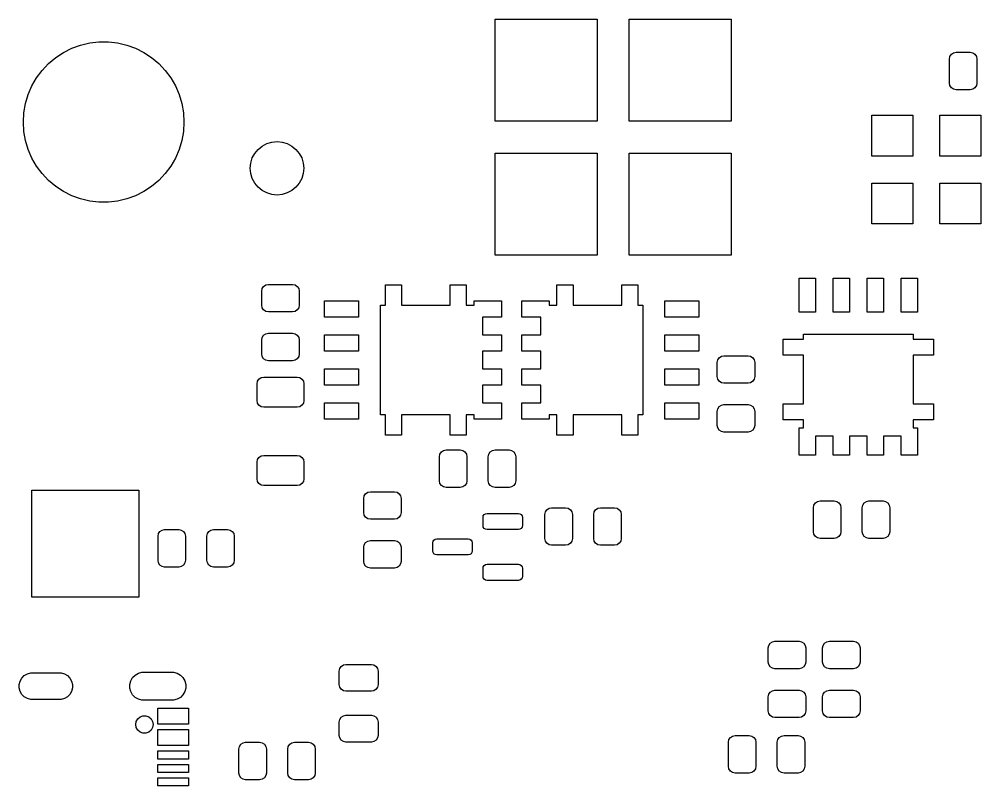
# Model space of a CAD drawing. Extents: x 0.28 to 3.32, y 0.25 to 2.55.
# Drawn here: x 0.276 to 1.69, y 1.424 to 2.551 of the extents above; entities that cross this region are included whole.
import ezdxf

# ---------------------------------------------------------------- set-up
doc = ezdxf.new("R2010")
doc.units = 0
doc.header["$MEASUREMENT"] = 0
doc.layers.add('BLACK', color=7, linetype='CONTINUOUS')

msp = doc.modelspace()

# ---------------------------------------------------------------- linework, layer by layer
at = {"layer": 'BLACK', "linetype": 'CONTINUOUS'}
for p, q in [((0.9758, 2.4012), (0.9758, 2.5512)), ((0.9758, 2.5512), (1.1258, 2.5512)), ((1.1258, 2.5512), (1.1258, 2.4012)), ((1.1727, 2.4012), (1.1727, 2.5512)), ((1.1727, 2.5512), (1.3227, 2.5512)), ((1.3227, 2.5512), (1.3227, 2.4012)), ((0.3795, 2.5163), (0.3931, 2.5179)), ((0.3931, 2.5179), (0.4069, 2.5179)), ((0.4069, 2.5179), (0.4205, 2.5163)), ((0.3409, 2.5023), (0.3532, 2.5085)), ((0.3532, 2.5085), (0.3661, 2.5131)), ((0.3661, 2.5131), (0.3795, 2.5163)), ((0.4205, 2.5163), (0.4339, 2.5131)), ((0.4339, 2.5131), (0.4468, 2.5085)), ((0.4468, 2.5085), (0.4591, 2.5023)), ((0.3189, 2.4859), (0.3295, 2.4947)), ((0.3295, 2.4947), (0.3409, 2.5023)), ((0.4591, 2.5023), (0.4705, 2.4947)), ((0.4705, 2.4947), (0.4811, 2.4859)), ((1.6439, 2.4927), (1.6446, 2.4965)), ((1.6439, 2.4573), (1.6439, 2.4927)), ((1.6446, 2.4965), (1.6468, 2.4997)), ((1.6468, 2.4997), (1.65, 2.5018)), ((1.65, 2.5018), (1.6537, 2.5026)), ((1.6537, 2.5026), (1.6744, 2.5026)), ((1.6744, 2.5026), (1.6782, 2.5018)), ((1.6782, 2.5018), (1.6814, 2.4997)), ((1.6814, 2.4997), (1.6835, 2.4965)), ((1.6835, 2.4965), (1.6843, 2.4927)), ((1.6843, 2.4927), (1.6843, 2.4573)), ((0.3013, 2.4649), (0.3095, 2.4759)), ((0.3095, 2.4759), (0.3189, 2.4859)), ((0.4811, 2.4859), (0.4905, 2.4759)), ((0.4905, 2.4759), (0.4987, 2.4649)), ((0.2945, 2.453), (0.3013, 2.4649)), ((0.4987, 2.4649), (0.5055, 2.453)), ((0.289, 2.4404), (0.2945, 2.453)), ((0.5055, 2.453), (0.511, 2.4404)), ((1.6446, 2.4535), (1.6439, 2.4573)), ((1.6468, 2.4503), (1.6446, 2.4535)), ((1.65, 2.4482), (1.6468, 2.4503)), ((1.6537, 2.4474), (1.65, 2.4482)), ((1.6744, 2.4474), (1.6537, 2.4474)), ((1.6782, 2.4482), (1.6744, 2.4474)), ((1.6814, 2.4503), (1.6782, 2.4482)), ((1.6835, 2.4535), (1.6814, 2.4503)), ((1.6843, 2.4573), (1.6835, 2.4535)), ((0.2851, 2.4272), (0.289, 2.4404)), ((0.511, 2.4404), (0.5149, 2.4272)), ((0.2827, 2.4137), (0.2851, 2.4272)), ((0.5149, 2.4272), (0.5173, 2.4137)), ((0.2819, 2.4), (0.2827, 2.4137)), ((0.5173, 2.4137), (0.5181, 2.4)), ((1.53, 2.35), (1.53, 2.41)), ((1.53, 2.41), (1.59, 2.41)), ((1.59, 2.41), (1.59, 2.35)), ((1.63, 2.35), (1.63, 2.41)), ((1.63, 2.41), (1.69, 2.41)), ((1.69, 2.41), (1.69, 2.35)), ((0.2827, 2.3863), (0.2819, 2.4)), ((0.5181, 2.4), (0.5173, 2.3863)), ((1.1258, 2.4012), (0.9758, 2.4012)), ((1.3227, 2.4012), (1.1727, 2.4012)), ((0.2851, 2.3728), (0.2827, 2.3863)), ((0.5173, 2.3863), (0.5149, 2.3728)), ((0.289, 2.3596), (0.2851, 2.3728)), ((0.5149, 2.3728), (0.511, 2.3596)), ((0.6272, 2.3598), (0.6331, 2.3647)), ((0.6331, 2.3647), (0.6399, 2.3684)), ((0.6399, 2.3684), (0.6473, 2.3706)), ((0.6473, 2.3706), (0.655, 2.3714)), ((0.655, 2.3714), (0.6627, 2.3706)), ((0.6627, 2.3706), (0.6701, 2.3684)), ((0.6701, 2.3684), (0.6769, 2.3647)), ((0.6769, 2.3647), (0.6828, 2.3598)), ((0.2945, 2.347), (0.289, 2.3596)), ((0.511, 2.3596), (0.5055, 2.347)), ((0.6186, 2.3471), (0.6223, 2.3539)), ((0.6223, 2.3539), (0.6272, 2.3598)), ((0.6828, 2.3598), (0.6877, 2.3539)), ((0.6877, 2.3539), (0.6914, 2.3471)), ((0.9758, 2.2042), (0.9758, 2.3542)), ((0.9758, 2.3542), (1.1258, 2.3542)), ((1.1258, 2.3542), (1.1258, 2.2042)), ((1.1727, 2.2042), (1.1727, 2.3542)), ((1.1727, 2.3542), (1.3227, 2.3542)), ((1.3227, 2.3542), (1.3227, 2.2042)), ((1.59, 2.35), (1.53, 2.35)), ((1.69, 2.35), (1.63, 2.35)), ((0.3013, 2.3351), (0.2945, 2.347)), ((0.3095, 2.3241), (0.3013, 2.3351)), ((0.4987, 2.3351), (0.4905, 2.3241)), ((0.5055, 2.347), (0.4987, 2.3351)), ((0.6156, 2.332), (0.6164, 2.3397)), ((0.6164, 2.3397), (0.6186, 2.3471)), ((0.6914, 2.3471), (0.6936, 2.3397)), ((0.6936, 2.3397), (0.6944, 2.332)), ((0.3189, 2.3141), (0.3095, 2.3241)), ((0.4905, 2.3241), (0.4811, 2.3141)), ((0.6164, 2.3243), (0.6156, 2.332)), ((0.6186, 2.3169), (0.6164, 2.3243)), ((0.6936, 2.3243), (0.6914, 2.3169)), ((0.6944, 2.332), (0.6936, 2.3243)), ((0.3295, 2.3053), (0.3189, 2.3141)), ((0.3409, 2.2977), (0.3295, 2.3053)), ((0.4705, 2.3053), (0.4591, 2.2977)), ((0.4811, 2.3141), (0.4705, 2.3053)), ((0.6223, 2.3101), (0.6186, 2.3169)), ((0.6272, 2.3042), (0.6223, 2.3101)), ((0.6877, 2.3101), (0.6828, 2.3042)), ((0.6914, 2.3169), (0.6877, 2.3101)), ((1.53, 2.25), (1.53, 2.31)), ((1.53, 2.31), (1.59, 2.31)), ((1.59, 2.31), (1.59, 2.25)), ((1.63, 2.25), (1.63, 2.31)), ((1.63, 2.31), (1.69, 2.31)), ((1.69, 2.31), (1.69, 2.25)), ((0.3532, 2.2915), (0.3409, 2.2977)), ((0.3661, 2.2869), (0.3532, 2.2915)), ((0.4468, 2.2915), (0.4339, 2.2869)), ((0.4591, 2.2977), (0.4468, 2.2915)), ((0.6331, 2.2993), (0.6272, 2.3042)), ((0.6399, 2.2956), (0.6331, 2.2993)), ((0.6473, 2.2934), (0.6399, 2.2956)), ((0.655, 2.2926), (0.6473, 2.2934)), ((0.6627, 2.2934), (0.655, 2.2926)), ((0.6701, 2.2956), (0.6627, 2.2934)), ((0.6769, 2.2993), (0.6701, 2.2956)), ((0.6828, 2.3042), (0.6769, 2.2993)), ((0.3795, 2.2837), (0.3661, 2.2869)), ((0.3931, 2.2821), (0.3795, 2.2837)), ((0.4069, 2.2821), (0.3931, 2.2821)), ((0.4205, 2.2837), (0.4069, 2.2821)), ((0.4339, 2.2869), (0.4205, 2.2837)), ((1.59, 2.25), (1.53, 2.25)), ((1.69, 2.25), (1.63, 2.25)), ((1.1258, 2.2042), (0.9758, 2.2042)), ((1.3227, 2.2042), (1.1727, 2.2042)), ((1.423, 2.1201), (1.423, 2.1701)), ((1.423, 2.1701), (1.447, 2.1701)), ((1.447, 2.1701), (1.447, 2.1201)), ((1.473, 2.1201), (1.473, 2.1701)), ((1.473, 2.1701), (1.497, 2.1701)), ((1.497, 2.1701), (1.497, 2.1201)), ((1.523, 2.1201), (1.523, 2.1701)), ((1.523, 2.1701), (1.547, 2.1701)), ((1.547, 2.1701), (1.547, 2.1201)), ((1.573, 2.1201), (1.573, 2.1701)), ((1.573, 2.1701), (1.597, 2.1701)), ((1.597, 2.1701), (1.597, 2.1201)), ((0.6324, 2.1513), (0.6332, 2.155)), ((0.6324, 2.1306), (0.6324, 2.1513)), ((0.6332, 2.155), (0.6353, 2.1582)), ((0.6353, 2.1582), (0.6385, 2.1604)), ((0.6385, 2.1604), (0.6423, 2.1611)), ((0.6423, 2.1611), (0.6777, 2.1611)), ((0.6777, 2.1611), (0.6815, 2.1604)), ((0.6815, 2.1604), (0.6847, 2.1582)), ((0.6847, 2.1582), (0.6868, 2.155)), ((0.6868, 2.155), (0.6876, 2.1513)), ((0.6876, 2.1513), (0.6876, 2.1306)), ((0.8143, 2.1307), (0.8143, 2.1604)), ((0.8143, 2.1604), (0.8379, 2.1604)), ((0.8379, 2.1604), (0.8379, 2.1307)), ((0.9097, 2.1307), (0.9097, 2.1604)), ((0.9097, 2.1604), (0.9333, 2.1604)), ((0.9333, 2.1604), (0.9333, 2.1307)), ((1.0667, 2.1307), (1.0667, 2.1604)), ((1.0667, 2.1604), (1.0903, 2.1604)), ((1.0903, 2.1604), (1.0903, 2.1307)), ((1.1621, 2.1307), (1.1621, 2.1604)), ((1.1621, 2.1604), (1.1857, 2.1604)), ((1.1857, 2.1604), (1.1857, 2.1307)), ((0.7249, 2.113), (0.7249, 2.137)), ((0.7249, 2.137), (0.7749, 2.137)), ((0.7749, 2.137), (0.7749, 2.113)), ((0.945, 2.1307), (0.945, 2.137)), ((0.945, 2.137), (0.9851, 2.137)), ((0.9851, 2.137), (0.9851, 2.113)), ((1.0149, 2.113), (1.0149, 2.137)), ((1.0149, 2.137), (1.055, 2.137)), ((1.055, 2.137), (1.055, 2.1307)), ((1.2251, 2.113), (1.2251, 2.137)), ((1.2251, 2.137), (1.2751, 2.137)), ((1.2751, 2.137), (1.2751, 2.113)), ((0.6332, 2.1268), (0.6324, 2.1306)), ((0.6353, 2.1236), (0.6332, 2.1268)), ((0.6385, 2.1215), (0.6353, 2.1236)), ((0.6423, 2.1207), (0.6385, 2.1215)), ((0.6815, 2.1215), (0.6777, 2.1207)), ((0.6847, 2.1236), (0.6815, 2.1215)), ((0.6868, 2.1268), (0.6847, 2.1236)), ((0.6876, 2.1306), (0.6868, 2.1268)), ((0.8072, 1.9693), (0.8072, 2.1307)), ((0.8072, 2.1307), (0.8143, 2.1307)), ((0.8379, 2.1307), (0.9097, 2.1307)), ((0.9333, 2.1307), (0.945, 2.1307)), ((1.055, 2.1307), (1.0667, 2.1307)), ((1.0903, 2.1307), (1.1621, 2.1307)), ((1.1857, 2.1307), (1.1928, 2.1307)), ((1.1928, 2.1307), (1.1928, 1.9693)), ((0.6777, 2.1207), (0.6423, 2.1207)), ((0.7749, 2.113), (0.7249, 2.113)), ((0.9851, 2.113), (0.9572, 2.113)), ((0.9572, 2.113), (0.9572, 2.087)), ((1.0428, 2.113), (1.0149, 2.113)), ((1.0428, 2.087), (1.0428, 2.113)), ((1.2751, 2.113), (1.2251, 2.113)), ((1.447, 2.1201), (1.423, 2.1201)), ((1.497, 2.1201), (1.473, 2.1201)), ((1.547, 2.1201), (1.523, 2.1201)), ((1.597, 2.1201), (1.573, 2.1201)), ((0.6324, 2.0794), (0.6332, 2.0832)), ((0.6324, 2.0587), (0.6324, 2.0794)), ((0.6332, 2.0832), (0.6353, 2.0864)), ((0.6353, 2.0864), (0.6385, 2.0885)), ((0.6385, 2.0885), (0.6423, 2.0893)), ((0.6423, 2.0893), (0.6777, 2.0893)), ((0.6777, 2.0893), (0.6815, 2.0885)), ((0.6815, 2.0885), (0.6847, 2.0864)), ((0.6847, 2.0864), (0.6868, 2.0832)), ((0.6868, 2.0832), (0.6876, 2.0794)), ((0.6876, 2.0794), (0.6876, 2.0587)), ((0.7249, 2.063), (0.7249, 2.087)), ((0.7249, 2.087), (0.7749, 2.087)), ((0.7749, 2.087), (0.7749, 2.063)), ((0.9572, 2.087), (0.9851, 2.087)), ((0.9851, 2.087), (0.9851, 2.063)), ((1.0149, 2.063), (1.0149, 2.087)), ((1.0149, 2.087), (1.0428, 2.087)), ((1.2251, 2.063), (1.2251, 2.087)), ((1.2251, 2.087), (1.2751, 2.087)), ((1.2751, 2.087), (1.2751, 2.063)), ((1.3996, 2.0571), (1.3996, 2.0807)), ((1.3996, 2.0807), (1.4293, 2.0807)), ((1.4293, 2.0807), (1.4293, 2.0878)), ((1.4293, 2.0878), (1.5907, 2.0878)), ((1.5907, 2.0878), (1.5907, 2.0807)), ((1.5907, 2.0807), (1.6204, 2.0807)), ((1.6204, 2.0807), (1.6204, 2.0571)), ((0.6332, 2.055), (0.6324, 2.0587)), ((0.6353, 2.0518), (0.6332, 2.055)), ((0.6385, 2.0496), (0.6353, 2.0518)), ((0.6847, 2.0518), (0.6815, 2.0496)), ((0.6868, 2.055), (0.6847, 2.0518)), ((0.6876, 2.0587), (0.6868, 2.055)), ((0.7749, 2.063), (0.7249, 2.063)), ((0.9851, 2.063), (0.9572, 2.063)), ((0.9572, 2.063), (0.9572, 2.037)), ((1.0428, 2.063), (1.0149, 2.063)), ((1.0428, 2.037), (1.0428, 2.063)), ((1.2751, 2.063), (1.2251, 2.063)), ((1.3032, 2.05), (1.3053, 2.0532)), ((1.3053, 2.0532), (1.3085, 2.0554)), ((1.3085, 2.0554), (1.3123, 2.0561)), ((1.3123, 2.0561), (1.3477, 2.0561)), ((1.3477, 2.0561), (1.3515, 2.0554)), ((1.3515, 2.0554), (1.3547, 2.0532)), ((1.3547, 2.0532), (1.3568, 2.05)), ((1.4293, 2.0571), (1.3996, 2.0571)), ((1.4293, 1.9853), (1.4293, 2.0571)), ((1.6204, 2.0571), (1.5907, 2.0571)), ((1.5907, 2.0571), (1.5907, 1.9853)), ((0.6423, 2.0489), (0.6385, 2.0496)), ((0.6777, 2.0489), (0.6423, 2.0489)), ((0.6815, 2.0496), (0.6777, 2.0489)), ((0.7249, 2.013), (0.7249, 2.037)), ((0.7249, 2.037), (0.7749, 2.037)), ((0.7749, 2.037), (0.7749, 2.013)), ((0.9572, 2.037), (0.9851, 2.037)), ((0.9851, 2.037), (0.9851, 2.013)), ((1.0149, 2.013), (1.0149, 2.037)), ((1.0149, 2.037), (1.0428, 2.037)), ((1.2251, 2.013), (1.2251, 2.037)), ((1.2251, 2.037), (1.2751, 2.037)), ((1.2751, 2.037), (1.2751, 2.013)), ((1.3024, 2.0463), (1.3032, 2.05)), ((1.3024, 2.0256), (1.3024, 2.0463)), ((1.3568, 2.05), (1.3576, 2.0463)), ((1.3576, 2.0463), (1.3576, 2.0256)), ((0.6284, 2.0218), (0.6316, 2.024)), ((0.6316, 2.024), (0.6354, 2.0247)), ((0.6354, 2.0247), (0.6846, 2.0247)), ((0.6846, 2.0247), (0.6884, 2.024)), ((0.6884, 2.024), (0.6916, 2.0218)), ((1.3032, 2.0218), (1.3024, 2.0256)), ((1.3576, 2.0256), (1.3568, 2.0218)), ((0.6256, 2.0149), (0.6263, 2.0186)), ((0.6256, 1.9903), (0.6256, 2.0149)), ((0.6263, 2.0186), (0.6284, 2.0218)), ((0.6916, 2.0218), (0.6937, 2.0186)), ((0.6937, 2.0186), (0.6944, 2.0149)), ((0.6944, 2.0149), (0.6944, 1.9903)), ((0.7749, 2.013), (0.7249, 2.013)), ((0.9851, 2.013), (0.9572, 2.013)), ((0.9572, 2.013), (0.9572, 1.987)), ((1.0428, 2.013), (1.0149, 2.013)), ((1.0428, 1.987), (1.0428, 2.013)), ((1.2751, 2.013), (1.2251, 2.013)), ((1.3053, 2.0186), (1.3032, 2.0218)), ((1.3085, 2.0165), (1.3053, 2.0186)), ((1.3123, 2.0157), (1.3085, 2.0165)), ((1.3477, 2.0157), (1.3123, 2.0157)), ((1.3515, 2.0165), (1.3477, 2.0157)), ((1.3547, 2.0186), (1.3515, 2.0165)), ((1.3568, 2.0218), (1.3547, 2.0186)), ((0.6263, 1.9865), (0.6256, 1.9903)), ((0.6284, 1.9833), (0.6263, 1.9865)), ((0.6316, 1.9812), (0.6284, 1.9833)), ((0.6354, 1.9804), (0.6316, 1.9812)), ((0.6846, 1.9804), (0.6354, 1.9804)), ((0.6884, 1.9812), (0.6846, 1.9804)), ((0.6916, 1.9833), (0.6884, 1.9812)), ((0.6937, 1.9865), (0.6916, 1.9833)), ((0.6944, 1.9903), (0.6937, 1.9865)), ((0.7249, 1.963), (0.7249, 1.987)), ((0.7249, 1.987), (0.7749, 1.987)), ((0.7749, 1.987), (0.7749, 1.963)), ((0.9572, 1.987), (0.9851, 1.987)), ((0.9851, 1.987), (0.9851, 1.963)), ((1.0149, 1.963), (1.0149, 1.987)), ((1.0149, 1.987), (1.0428, 1.987)), ((1.2251, 1.963), (1.2251, 1.987)), ((1.2251, 1.987), (1.2751, 1.987)), ((1.2751, 1.987), (1.2751, 1.963)), ((1.3032, 1.9782), (1.3053, 1.9814)), ((1.3053, 1.9814), (1.3085, 1.9835)), ((1.3085, 1.9835), (1.3123, 1.9843)), ((1.3123, 1.9843), (1.3477, 1.9843)), ((1.3477, 1.9843), (1.3515, 1.9835)), ((1.3515, 1.9835), (1.3547, 1.9814)), ((1.3547, 1.9814), (1.3568, 1.9782)), ((1.3996, 1.9617), (1.3996, 1.9853)), ((1.3996, 1.9853), (1.4293, 1.9853)), ((1.5907, 1.9853), (1.6204, 1.9853)), ((1.6204, 1.9853), (1.6204, 1.9617)), ((0.8143, 1.9693), (0.8072, 1.9693)), ((0.8143, 1.9396), (0.8143, 1.9693)), ((0.9097, 1.9693), (0.8379, 1.9693)), ((0.8379, 1.9693), (0.8379, 1.9396)), ((0.9097, 1.9396), (0.9097, 1.9693)), ((0.945, 1.9693), (0.9333, 1.9693)), ((0.9333, 1.9693), (0.9333, 1.9396)), ((0.945, 1.963), (0.945, 1.9693)), ((1.0667, 1.9693), (1.055, 1.9693)), ((1.055, 1.9693), (1.055, 1.963)), ((1.0667, 1.9396), (1.0667, 1.9693)), ((1.1621, 1.9693), (1.0903, 1.9693)), ((1.0903, 1.9693), (1.0903, 1.9396)), ((1.1621, 1.9396), (1.1621, 1.9693)), ((1.1928, 1.9693), (1.1857, 1.9693)), ((1.1857, 1.9693), (1.1857, 1.9396)), ((1.3024, 1.9744), (1.3032, 1.9782)), ((1.3024, 1.9537), (1.3024, 1.9744)), ((1.3568, 1.9782), (1.3576, 1.9744)), ((1.3576, 1.9744), (1.3576, 1.9537)), ((0.7749, 1.963), (0.7249, 1.963)), ((0.9851, 1.963), (0.945, 1.963)), ((1.055, 1.963), (1.0149, 1.963)), ((1.2751, 1.963), (1.2251, 1.963)), ((1.3032, 1.95), (1.3024, 1.9537)), ((1.3576, 1.9537), (1.3568, 1.95)), ((1.4293, 1.9617), (1.3996, 1.9617)), ((1.4293, 1.95), (1.4293, 1.9617)), ((1.6204, 1.9617), (1.5907, 1.9617)), ((1.5907, 1.9617), (1.5907, 1.95)), ((0.8379, 1.9396), (0.8143, 1.9396)), ((0.9333, 1.9396), (0.9097, 1.9396)), ((1.0903, 1.9396), (1.0667, 1.9396)), ((1.1857, 1.9396), (1.1621, 1.9396)), ((1.3053, 1.9468), (1.3032, 1.95)), ((1.3085, 1.9446), (1.3053, 1.9468)), ((1.3123, 1.9439), (1.3085, 1.9446)), ((1.3477, 1.9439), (1.3123, 1.9439)), ((1.3515, 1.9446), (1.3477, 1.9439)), ((1.3547, 1.9468), (1.3515, 1.9446)), ((1.3568, 1.95), (1.3547, 1.9468)), ((1.423, 1.9099), (1.423, 1.95)), ((1.423, 1.95), (1.4293, 1.95)), ((1.473, 1.9378), (1.447, 1.9378)), ((1.447, 1.9378), (1.447, 1.9099)), ((1.473, 1.9099), (1.473, 1.9378)), ((1.523, 1.9378), (1.497, 1.9378)), ((1.497, 1.9378), (1.497, 1.9099)), ((1.523, 1.9099), (1.523, 1.9378)), ((1.573, 1.9378), (1.547, 1.9378)), ((1.547, 1.9378), (1.547, 1.9099)), ((1.573, 1.9099), (1.573, 1.9378)), ((1.5907, 1.95), (1.597, 1.95)), ((1.597, 1.95), (1.597, 1.9099)), ((0.6316, 1.9088), (0.6354, 1.9096)), ((0.6354, 1.9096), (0.6846, 1.9096)), ((0.6846, 1.9096), (0.6884, 1.9088)), ((0.8939, 1.9077), (0.8946, 1.9115)), ((0.8946, 1.9115), (0.8968, 1.9147)), ((0.8968, 1.9147), (0.9, 1.9168)), ((0.9, 1.9168), (0.9037, 1.9176)), ((0.9037, 1.9176), (0.9244, 1.9176)), ((0.9244, 1.9176), (0.9282, 1.9168)), ((0.9282, 1.9168), (0.9314, 1.9147)), ((0.9314, 1.9147), (0.9335, 1.9115)), ((0.9335, 1.9115), (0.9343, 1.9077)), ((0.9657, 1.9077), (0.9665, 1.9115)), ((0.9665, 1.9115), (0.9686, 1.9147)), ((0.9686, 1.9147), (0.9718, 1.9168)), ((0.9718, 1.9168), (0.9756, 1.9176)), ((0.9756, 1.9176), (0.9963, 1.9176)), ((0.9963, 1.9176), (1, 1.9168)), ((1, 1.9168), (1.0032, 1.9147)), ((1.0032, 1.9147), (1.0054, 1.9115)), ((1.0054, 1.9115), (1.0061, 1.9077)), ((1.447, 1.9099), (1.423, 1.9099)), ((1.497, 1.9099), (1.473, 1.9099)), ((1.547, 1.9099), (1.523, 1.9099)), ((1.597, 1.9099), (1.573, 1.9099)), ((0.6256, 1.8997), (0.6263, 1.9035)), ((0.6256, 1.8751), (0.6256, 1.8997)), ((0.6263, 1.9035), (0.6284, 1.9067)), ((0.6284, 1.9067), (0.6316, 1.9088)), ((0.6884, 1.9088), (0.6916, 1.9067)), ((0.6916, 1.9067), (0.6937, 1.9035)), ((0.6937, 1.9035), (0.6944, 1.8997)), ((0.6944, 1.8997), (0.6944, 1.8751)), ((0.8939, 1.8723), (0.8939, 1.9077)), ((0.9343, 1.9077), (0.9343, 1.8723)), ((0.9657, 1.8723), (0.9657, 1.9077)), ((1.0061, 1.9077), (1.0061, 1.8723)), ((0.6263, 1.8714), (0.6256, 1.8751)), ((0.6284, 1.8682), (0.6263, 1.8714)), ((0.6316, 1.866), (0.6284, 1.8682)), ((0.6916, 1.8682), (0.6884, 1.866)), ((0.6937, 1.8714), (0.6916, 1.8682)), ((0.6944, 1.8751), (0.6937, 1.8714)), ((0.8946, 1.8685), (0.8939, 1.8723)), ((0.8968, 1.8653), (0.8946, 1.8685)), ((0.9335, 1.8685), (0.9314, 1.8653)), ((0.9343, 1.8723), (0.9335, 1.8685)), ((0.9665, 1.8685), (0.9657, 1.8723)), ((0.9686, 1.8653), (0.9665, 1.8685)), ((1.0054, 1.8685), (1.0032, 1.8653)), ((1.0061, 1.8723), (1.0054, 1.8685)), ((0.2941, 1.7012), (0.2941, 1.8587)), ((0.2941, 1.8587), (0.4516, 1.8587)), ((0.4516, 1.8587), (0.4516, 1.7012)), ((0.6354, 1.8653), (0.6316, 1.866)), ((0.6846, 1.8653), (0.6354, 1.8653)), ((0.6884, 1.866), (0.6846, 1.8653)), ((0.7832, 1.85), (0.7853, 1.8532)), ((0.7853, 1.8532), (0.7885, 1.8554)), ((0.7885, 1.8554), (0.7923, 1.8561)), ((0.7923, 1.8561), (0.8277, 1.8561)), ((0.8277, 1.8561), (0.8315, 1.8554)), ((0.8315, 1.8554), (0.8347, 1.8532)), ((0.8347, 1.8532), (0.8368, 1.85)), ((0.9, 1.8632), (0.8968, 1.8653)), ((0.9037, 1.8624), (0.9, 1.8632)), ((0.9244, 1.8624), (0.9037, 1.8624)), ((0.9282, 1.8632), (0.9244, 1.8624)), ((0.9314, 1.8653), (0.9282, 1.8632)), ((0.9718, 1.8632), (0.9686, 1.8653)), ((0.9756, 1.8624), (0.9718, 1.8632)), ((0.9963, 1.8624), (0.9756, 1.8624)), ((1, 1.8632), (0.9963, 1.8624)), ((1.0032, 1.8653), (1, 1.8632)), ((0.7824, 1.8463), (0.7832, 1.85)), ((0.7824, 1.8256), (0.7824, 1.8463)), ((0.8368, 1.85), (0.8376, 1.8463)), ((0.8376, 1.8463), (0.8376, 1.8256)), ((1.4446, 1.8365), (1.4468, 1.8397)), ((1.4468, 1.8397), (1.45, 1.8418)), ((1.45, 1.8418), (1.4537, 1.8426)), ((1.4537, 1.8426), (1.4744, 1.8426)), ((1.4744, 1.8426), (1.4782, 1.8418)), ((1.4782, 1.8418), (1.4814, 1.8397)), ((1.4814, 1.8397), (1.4835, 1.8365)), ((1.5165, 1.8365), (1.5186, 1.8397)), ((1.5186, 1.8397), (1.5218, 1.8418)), ((1.5218, 1.8418), (1.5256, 1.8426)), ((1.5256, 1.8426), (1.5463, 1.8426)), ((1.5463, 1.8426), (1.55, 1.8418)), ((1.55, 1.8418), (1.5532, 1.8397)), ((1.5532, 1.8397), (1.5554, 1.8365)), ((0.7832, 1.8218), (0.7824, 1.8256)), ((0.8376, 1.8256), (0.8368, 1.8218)), ((1.0489, 1.8227), (1.0496, 1.8265)), ((1.0496, 1.8265), (1.0518, 1.8297)), ((1.0518, 1.8297), (1.055, 1.8318)), ((1.055, 1.8318), (1.0587, 1.8326)), ((1.0587, 1.8326), (1.0794, 1.8326)), ((1.0794, 1.8326), (1.0832, 1.8318)), ((1.0832, 1.8318), (1.0864, 1.8297)), ((1.0864, 1.8297), (1.0885, 1.8265)), ((1.0885, 1.8265), (1.0893, 1.8227)), ((1.1207, 1.8227), (1.1215, 1.8265)), ((1.1215, 1.8265), (1.1236, 1.8297)), ((1.1236, 1.8297), (1.1268, 1.8318)), ((1.1268, 1.8318), (1.1306, 1.8326)), ((1.1306, 1.8326), (1.1513, 1.8326)), ((1.1513, 1.8326), (1.155, 1.8318)), ((1.155, 1.8318), (1.1582, 1.8297)), ((1.1582, 1.8297), (1.1604, 1.8265)), ((1.1604, 1.8265), (1.1611, 1.8227)), ((1.4439, 1.8327), (1.4446, 1.8365)), ((1.4439, 1.7973), (1.4439, 1.8327)), ((1.4835, 1.8365), (1.4843, 1.8327)), ((1.4843, 1.8327), (1.4843, 1.7973)), ((1.5157, 1.8327), (1.5165, 1.8365)), ((1.5157, 1.7973), (1.5157, 1.8327)), ((1.5554, 1.8365), (1.5561, 1.8327)), ((1.5561, 1.8327), (1.5561, 1.7973)), ((0.7853, 1.8186), (0.7832, 1.8218)), ((0.7885, 1.8165), (0.7853, 1.8186)), ((0.7923, 1.8157), (0.7885, 1.8165)), ((0.8277, 1.8157), (0.7923, 1.8157)), ((0.8315, 1.8165), (0.8277, 1.8157)), ((0.8347, 1.8186), (0.8315, 1.8165)), ((0.8368, 1.8218), (0.8347, 1.8186)), ((0.9579, 1.8183), (0.9583, 1.8206)), ((0.9579, 1.8065), (0.9579, 1.8183)), ((0.9583, 1.8206), (0.9596, 1.8225)), ((0.9596, 1.8225), (0.9615, 1.8238)), ((0.9615, 1.8238), (0.9638, 1.8242)), ((0.9638, 1.8242), (1.01, 1.8242)), ((1.01, 1.8242), (1.0123, 1.8238)), ((1.0123, 1.8238), (1.0142, 1.8225)), ((1.0142, 1.8225), (1.0155, 1.8206)), ((1.0155, 1.8206), (1.0159, 1.8183)), ((1.0159, 1.8183), (1.0159, 1.8065)), ((1.0489, 1.7873), (1.0489, 1.8227)), ((1.0893, 1.8227), (1.0893, 1.7873)), ((1.1207, 1.7873), (1.1207, 1.8227)), ((1.1611, 1.8227), (1.1611, 1.7873)), ((0.4806, 1.7945), (0.4828, 1.7977)), ((0.4828, 1.7977), (0.486, 1.7998)), ((0.486, 1.7998), (0.4897, 1.8006)), ((0.4897, 1.8006), (0.5104, 1.8006)), ((0.5104, 1.8006), (0.5142, 1.7998)), ((0.5142, 1.7998), (0.5174, 1.7977)), ((0.5174, 1.7977), (0.5195, 1.7945)), ((0.5525, 1.7945), (0.5546, 1.7977)), ((0.5546, 1.7977), (0.5578, 1.7998)), ((0.5578, 1.7998), (0.5616, 1.8006)), ((0.5616, 1.8006), (0.5823, 1.8006)), ((0.5823, 1.8006), (0.586, 1.7998)), ((0.586, 1.7998), (0.5892, 1.7977)), ((0.5892, 1.7977), (0.5914, 1.7945)), ((0.9583, 1.8042), (0.9579, 1.8065)), ((0.9596, 1.8023), (0.9583, 1.8042)), ((0.9615, 1.801), (0.9596, 1.8023)), ((0.9638, 1.8006), (0.9615, 1.801)), ((1.01, 1.8006), (0.9638, 1.8006)), ((1.0123, 1.801), (1.01, 1.8006)), ((1.0142, 1.8023), (1.0123, 1.801)), ((1.0155, 1.8042), (1.0142, 1.8023)), ((1.0159, 1.8065), (1.0155, 1.8042)), ((1.4446, 1.7935), (1.4439, 1.7973)), ((1.4843, 1.7973), (1.4835, 1.7935)), ((1.5165, 1.7935), (1.5157, 1.7973)), ((1.5561, 1.7973), (1.5554, 1.7935)), ((0.4799, 1.7907), (0.4806, 1.7945)), ((0.4799, 1.7553), (0.4799, 1.7907)), ((0.5195, 1.7945), (0.5203, 1.7907)), ((0.5203, 1.7907), (0.5203, 1.7553)), ((0.5517, 1.7907), (0.5525, 1.7945)), ((0.5517, 1.7553), (0.5517, 1.7907)), ((0.5914, 1.7945), (0.5921, 1.7907)), ((0.5921, 1.7907), (0.5921, 1.7553)), ((0.7853, 1.7814), (0.7885, 1.7835)), ((0.7885, 1.7835), (0.7923, 1.7843)), ((0.7923, 1.7843), (0.8277, 1.7843)), ((0.8277, 1.7843), (0.8315, 1.7835)), ((0.8315, 1.7835), (0.8347, 1.7814)), ((0.8841, 1.7809), (0.8845, 1.7832)), ((0.8845, 1.7832), (0.8858, 1.7851)), ((0.8858, 1.7851), (0.8877, 1.7864)), ((0.8877, 1.7864), (0.89, 1.7868)), ((0.89, 1.7868), (0.9362, 1.7868)), ((0.9362, 1.7868), (0.9385, 1.7864)), ((0.9385, 1.7864), (0.9404, 1.7851)), ((0.9404, 1.7851), (0.9417, 1.7832)), ((0.9417, 1.7832), (0.9421, 1.7809)), ((1.0496, 1.7835), (1.0489, 1.7873)), ((1.0518, 1.7803), (1.0496, 1.7835)), ((1.0885, 1.7835), (1.0864, 1.7803)), ((1.0893, 1.7873), (1.0885, 1.7835)), ((1.1215, 1.7835), (1.1207, 1.7873)), ((1.1236, 1.7803), (1.1215, 1.7835)), ((1.1604, 1.7835), (1.1582, 1.7803)), ((1.1611, 1.7873), (1.1604, 1.7835)), ((1.4468, 1.7903), (1.4446, 1.7935)), ((1.45, 1.7882), (1.4468, 1.7903)), ((1.4537, 1.7874), (1.45, 1.7882)), ((1.4744, 1.7874), (1.4537, 1.7874)), ((1.4782, 1.7882), (1.4744, 1.7874)), ((1.4814, 1.7903), (1.4782, 1.7882)), ((1.4835, 1.7935), (1.4814, 1.7903)), ((1.5186, 1.7903), (1.5165, 1.7935)), ((1.5218, 1.7882), (1.5186, 1.7903)), ((1.5256, 1.7874), (1.5218, 1.7882)), ((1.5463, 1.7874), (1.5256, 1.7874)), ((1.55, 1.7882), (1.5463, 1.7874)), ((1.5532, 1.7903), (1.55, 1.7882)), ((1.5554, 1.7935), (1.5532, 1.7903)), ((0.7824, 1.7744), (0.7832, 1.7782)), ((0.7824, 1.7537), (0.7824, 1.7744)), ((0.7832, 1.7782), (0.7853, 1.7814)), ((0.8347, 1.7814), (0.8368, 1.7782)), ((0.8368, 1.7782), (0.8376, 1.7744)), ((0.8376, 1.7744), (0.8376, 1.7537)), ((0.8841, 1.7691), (0.8841, 1.7809)), ((0.8845, 1.7668), (0.8841, 1.7691)), ((0.9421, 1.7691), (0.9417, 1.7668)), ((0.9421, 1.7809), (0.9421, 1.7691)), ((1.055, 1.7782), (1.0518, 1.7803)), ((1.0587, 1.7774), (1.055, 1.7782)), ((1.0794, 1.7774), (1.0587, 1.7774)), ((1.0832, 1.7782), (1.0794, 1.7774)), ((1.0864, 1.7803), (1.0832, 1.7782)), ((1.1268, 1.7782), (1.1236, 1.7803)), ((1.1306, 1.7774), (1.1268, 1.7782)), ((1.1513, 1.7774), (1.1306, 1.7774)), ((1.155, 1.7782), (1.1513, 1.7774)), ((1.1582, 1.7803), (1.155, 1.7782)), ((0.4806, 1.7515), (0.4799, 1.7553)), ((0.5203, 1.7553), (0.5195, 1.7515)), ((0.5525, 1.7515), (0.5517, 1.7553)), ((0.5921, 1.7553), (0.5914, 1.7515)), ((0.7832, 1.75), (0.7824, 1.7537)), ((0.8376, 1.7537), (0.8368, 1.75)), ((0.8858, 1.7649), (0.8845, 1.7668)), ((0.8877, 1.7636), (0.8858, 1.7649)), ((0.89, 1.7632), (0.8877, 1.7636)), ((0.9362, 1.7632), (0.89, 1.7632)), ((0.9385, 1.7636), (0.9362, 1.7632)), ((0.9404, 1.7649), (0.9385, 1.7636)), ((0.9417, 1.7668), (0.9404, 1.7649)), ((0.4828, 1.7483), (0.4806, 1.7515)), ((0.486, 1.7462), (0.4828, 1.7483)), ((0.4897, 1.7454), (0.486, 1.7462)), ((0.5104, 1.7454), (0.4897, 1.7454)), ((0.5142, 1.7462), (0.5104, 1.7454)), ((0.5174, 1.7483), (0.5142, 1.7462)), ((0.5195, 1.7515), (0.5174, 1.7483)), ((0.5546, 1.7483), (0.5525, 1.7515)), ((0.5578, 1.7462), (0.5546, 1.7483)), ((0.5616, 1.7454), (0.5578, 1.7462)), ((0.5823, 1.7454), (0.5616, 1.7454)), ((0.586, 1.7462), (0.5823, 1.7454)), ((0.5892, 1.7483), (0.586, 1.7462)), ((0.5914, 1.7515), (0.5892, 1.7483)), ((0.7853, 1.7468), (0.7832, 1.75)), ((0.7885, 1.7446), (0.7853, 1.7468)), ((0.7923, 1.7439), (0.7885, 1.7446)), ((0.8277, 1.7439), (0.7923, 1.7439)), ((0.8315, 1.7446), (0.8277, 1.7439)), ((0.8347, 1.7468), (0.8315, 1.7446)), ((0.8368, 1.75), (0.8347, 1.7468)), ((0.9579, 1.7435), (0.9583, 1.7458)), ((0.9579, 1.7317), (0.9579, 1.7435)), ((0.9583, 1.7458), (0.9596, 1.7477)), ((0.9596, 1.7477), (0.9615, 1.749)), ((0.9615, 1.749), (0.9638, 1.7494)), ((0.9638, 1.7494), (1.01, 1.7494)), ((1.01, 1.7494), (1.0123, 1.749)), ((1.0123, 1.749), (1.0142, 1.7477)), ((1.0142, 1.7477), (1.0155, 1.7458)), ((1.0155, 1.7458), (1.0159, 1.7435)), ((1.0159, 1.7435), (1.0159, 1.7317)), ((0.9583, 1.7294), (0.9579, 1.7317)), ((0.9596, 1.7275), (0.9583, 1.7294)), ((0.9615, 1.7262), (0.9596, 1.7275)), ((0.9638, 1.7258), (0.9615, 1.7262)), ((1.01, 1.7258), (0.9638, 1.7258)), ((1.0123, 1.7262), (1.01, 1.7258)), ((1.0142, 1.7275), (1.0123, 1.7262)), ((1.0155, 1.7294), (1.0142, 1.7275)), ((1.0159, 1.7317), (1.0155, 1.7294)), ((0.4516, 1.7012), (0.2941, 1.7012)), ((1.3774, 1.6263), (1.3782, 1.63)), ((1.3782, 1.63), (1.3803, 1.6332)), ((1.3803, 1.6332), (1.3835, 1.6354)), ((1.3835, 1.6354), (1.3873, 1.6361)), ((1.3873, 1.6361), (1.4227, 1.6361)), ((1.4227, 1.6361), (1.4265, 1.6354)), ((1.4265, 1.6354), (1.4297, 1.6332)), ((1.4297, 1.6332), (1.4318, 1.63)), ((1.4318, 1.63), (1.4326, 1.6263)), ((1.4574, 1.6263), (1.4582, 1.63)), ((1.4582, 1.63), (1.4603, 1.6332)), ((1.4603, 1.6332), (1.4635, 1.6354)), ((1.4635, 1.6354), (1.4673, 1.6361)), ((1.4673, 1.6361), (1.5027, 1.6361)), ((1.5027, 1.6361), (1.5065, 1.6354)), ((1.5065, 1.6354), (1.5097, 1.6332)), ((1.5097, 1.6332), (1.5118, 1.63)), ((1.5118, 1.63), (1.5126, 1.6263)), ((1.3774, 1.6056), (1.3774, 1.6263)), ((1.4326, 1.6263), (1.4326, 1.6056)), ((1.4574, 1.6056), (1.4574, 1.6263)), ((1.5126, 1.6263), (1.5126, 1.6056)), ((0.7472, 1.596), (0.7493, 1.5992)), ((0.7493, 1.5992), (0.7525, 1.6013)), ((0.7525, 1.6013), (0.7563, 1.6021)), ((0.7563, 1.6021), (0.7937, 1.6021)), ((0.7937, 1.6021), (0.7975, 1.6013)), ((0.7975, 1.6013), (0.8007, 1.5992)), ((0.8007, 1.5992), (0.8028, 1.596)), ((1.3782, 1.6018), (1.3774, 1.6056)), ((1.3803, 1.5986), (1.3782, 1.6018)), ((1.3835, 1.5965), (1.3803, 1.5986)), ((1.4297, 1.5986), (1.4265, 1.5965)), ((1.4318, 1.6018), (1.4297, 1.5986)), ((1.4326, 1.6056), (1.4318, 1.6018)), ((1.4582, 1.6018), (1.4574, 1.6056)), ((1.4603, 1.5986), (1.4582, 1.6018)), ((1.4635, 1.5965), (1.4603, 1.5986)), ((1.5097, 1.5986), (1.5065, 1.5965)), ((1.5118, 1.6018), (1.5097, 1.5986)), ((1.5126, 1.6056), (1.5118, 1.6018)), ((0.2797, 1.5821), (0.2833, 1.5857)), ((0.2833, 1.5857), (0.2878, 1.5883)), ((0.2878, 1.5883), (0.2927, 1.5896)), ((0.2927, 1.5896), (0.2953, 1.5898)), ((0.2953, 1.5898), (0.3347, 1.5898)), ((0.3347, 1.5898), (0.3373, 1.5896)), ((0.3373, 1.5896), (0.3422, 1.5883)), ((0.3422, 1.5883), (0.3467, 1.5857)), ((0.3467, 1.5857), (0.3503, 1.5821)), ((0.4425, 1.5827), (0.4463, 1.5865)), ((0.4463, 1.5865), (0.451, 1.5892)), ((0.451, 1.5892), (0.4562, 1.5906)), ((0.4562, 1.5906), (0.4589, 1.5907)), ((0.4589, 1.5907), (0.5002, 1.5907)), ((0.5002, 1.5907), (0.5029, 1.5906)), ((0.5029, 1.5906), (0.5081, 1.5892)), ((0.5081, 1.5892), (0.5128, 1.5865)), ((0.5128, 1.5865), (0.5166, 1.5827)), ((0.7465, 1.5922), (0.7472, 1.596)), ((0.7465, 1.5726), (0.7465, 1.5922)), ((0.8028, 1.596), (0.8035, 1.5922)), ((0.8035, 1.5922), (0.8035, 1.5726)), ((1.3873, 1.5957), (1.3835, 1.5965)), ((1.4227, 1.5957), (1.3873, 1.5957)), ((1.4265, 1.5965), (1.4227, 1.5957)), ((1.4673, 1.5957), (1.4635, 1.5965)), ((1.5027, 1.5957), (1.4673, 1.5957)), ((1.5065, 1.5965), (1.5027, 1.5957)), ((0.2758, 1.5726), (0.2771, 1.5776)), ((0.2758, 1.5675), (0.2758, 1.5726)), ((0.2771, 1.5776), (0.2797, 1.5821)), ((0.3503, 1.5821), (0.3529, 1.5776)), ((0.3529, 1.5776), (0.3542, 1.5726)), ((0.3542, 1.5726), (0.3542, 1.5675)), ((0.4384, 1.5728), (0.4398, 1.578)), ((0.4384, 1.5674), (0.4384, 1.5728)), ((0.4398, 1.578), (0.4425, 1.5827)), ((0.5166, 1.5827), (0.5193, 1.578)), ((0.5193, 1.578), (0.5207, 1.5728)), ((0.5207, 1.5728), (0.5207, 1.5674)), ((0.7472, 1.5688), (0.7465, 1.5726)), ((0.8035, 1.5726), (0.8028, 1.5688)), ((0.2771, 1.5625), (0.2758, 1.5675)), ((0.2797, 1.5581), (0.2771, 1.5625)), ((0.2833, 1.5545), (0.2797, 1.5581)), ((0.3503, 1.5581), (0.3467, 1.5545)), ((0.3529, 1.5625), (0.3503, 1.5581)), ((0.3542, 1.5675), (0.3529, 1.5625)), ((0.4398, 1.5622), (0.4384, 1.5674)), ((0.4425, 1.5575), (0.4398, 1.5622)), ((0.4463, 1.5537), (0.4425, 1.5575)), ((0.5166, 1.5575), (0.5128, 1.5537)), ((0.5193, 1.5622), (0.5166, 1.5575)), ((0.5207, 1.5674), (0.5193, 1.5622)), ((0.7493, 1.5656), (0.7472, 1.5688)), ((0.7525, 1.5635), (0.7493, 1.5656)), ((0.7563, 1.5627), (0.7525, 1.5635)), ((0.7937, 1.5627), (0.7563, 1.5627)), ((0.7975, 1.5635), (0.7937, 1.5627)), ((0.8007, 1.5656), (0.7975, 1.5635)), ((0.8028, 1.5688), (0.8007, 1.5656)), ((1.3774, 1.5544), (1.3782, 1.5582)), ((1.3782, 1.5582), (1.3803, 1.5614)), ((1.3803, 1.5614), (1.3835, 1.5635)), ((1.3835, 1.5635), (1.3873, 1.5643)), ((1.3873, 1.5643), (1.4227, 1.5643)), ((1.4227, 1.5643), (1.4265, 1.5635)), ((1.4265, 1.5635), (1.4297, 1.5614)), ((1.4297, 1.5614), (1.4318, 1.5582)), ((1.4318, 1.5582), (1.4326, 1.5544)), ((1.4574, 1.5544), (1.4582, 1.5582)), ((1.4582, 1.5582), (1.4603, 1.5614)), ((1.4603, 1.5614), (1.4635, 1.5635)), ((1.4635, 1.5635), (1.4673, 1.5643)), ((1.4673, 1.5643), (1.5027, 1.5643)), ((1.5027, 1.5643), (1.5065, 1.5635)), ((1.5065, 1.5635), (1.5097, 1.5614)), ((1.5097, 1.5614), (1.5118, 1.5582)), ((1.5118, 1.5582), (1.5126, 1.5544)), ((0.2878, 1.5519), (0.2833, 1.5545)), ((0.2927, 1.5506), (0.2878, 1.5519)), ((0.2953, 1.5504), (0.2927, 1.5506)), ((0.3347, 1.5504), (0.2953, 1.5504)), ((0.3373, 1.5506), (0.3347, 1.5504)), ((0.3422, 1.5519), (0.3373, 1.5506)), ((0.3467, 1.5545), (0.3422, 1.5519)), ((0.451, 1.551), (0.4463, 1.5537)), ((0.4562, 1.5496), (0.451, 1.551)), ((0.4589, 1.5494), (0.4562, 1.5496)), ((0.5002, 1.5494), (0.4589, 1.5494)), ((0.5029, 1.5496), (0.5002, 1.5494)), ((0.5081, 1.551), (0.5029, 1.5496)), ((0.5128, 1.5537), (0.5081, 1.551)), ((1.3774, 1.5337), (1.3774, 1.5544)), ((1.4326, 1.5544), (1.4326, 1.5337)), ((1.4574, 1.5337), (1.4574, 1.5544)), ((1.5126, 1.5544), (1.5126, 1.5337)), ((0.4796, 1.5142), (0.4796, 1.5378)), ((0.4796, 1.5378), (0.5248, 1.5378)), ((0.5248, 1.5378), (0.5248, 1.5142)), ((1.3782, 1.53), (1.3774, 1.5337)), ((1.3803, 1.5268), (1.3782, 1.53)), ((1.4318, 1.53), (1.4297, 1.5268)), ((1.4326, 1.5337), (1.4318, 1.53)), ((1.4582, 1.53), (1.4574, 1.5337)), ((1.4603, 1.5268), (1.4582, 1.53)), ((1.5118, 1.53), (1.5097, 1.5268)), ((1.5126, 1.5337), (1.5118, 1.53)), ((0.4471, 1.5138), (0.4479, 1.5182)), ((0.4479, 1.5094), (0.4471, 1.5138)), ((0.4479, 1.5182), (0.4501, 1.522)), ((0.4501, 1.522), (0.4535, 1.5249)), ((0.4535, 1.5249), (0.4577, 1.5264)), ((0.4577, 1.5264), (0.4621, 1.5264)), ((0.4621, 1.5264), (0.4663, 1.5249)), ((0.4663, 1.5249), (0.4697, 1.522)), ((0.4697, 1.522), (0.4719, 1.5182)), ((0.4719, 1.5182), (0.4727, 1.5138)), ((0.4727, 1.5138), (0.4719, 1.5094)), ((0.5248, 1.5142), (0.4796, 1.5142)), ((0.7465, 1.5174), (0.7472, 1.5212)), ((0.7465, 1.4978), (0.7465, 1.5174)), ((0.7472, 1.5212), (0.7493, 1.5244)), ((0.7493, 1.5244), (0.7525, 1.5265)), ((0.7525, 1.5265), (0.7563, 1.5273)), ((0.7563, 1.5273), (0.7937, 1.5273)), ((0.7937, 1.5273), (0.7975, 1.5265)), ((0.7975, 1.5265), (0.8007, 1.5244)), ((0.8007, 1.5244), (0.8028, 1.5212)), ((0.8028, 1.5212), (0.8035, 1.5174)), ((0.8035, 1.5174), (0.8035, 1.4978)), ((1.3835, 1.5246), (1.3803, 1.5268)), ((1.3873, 1.5239), (1.3835, 1.5246)), ((1.4227, 1.5239), (1.3873, 1.5239)), ((1.4265, 1.5246), (1.4227, 1.5239)), ((1.4297, 1.5268), (1.4265, 1.5246)), ((1.4635, 1.5246), (1.4603, 1.5268)), ((1.4673, 1.5239), (1.4635, 1.5246)), ((1.5027, 1.5239), (1.4673, 1.5239)), ((1.5065, 1.5246), (1.5027, 1.5239)), ((1.5097, 1.5268), (1.5065, 1.5246)), ((0.4501, 1.5056), (0.4479, 1.5094)), ((0.4535, 1.5027), (0.4501, 1.5056)), ((0.4577, 1.5012), (0.4535, 1.5027)), ((0.4621, 1.5012), (0.4577, 1.5012)), ((0.4663, 1.5027), (0.4621, 1.5012)), ((0.4697, 1.5056), (0.4663, 1.5027)), ((0.4719, 1.5094), (0.4697, 1.5056)), ((0.4796, 1.4827), (0.4796, 1.5063)), ((0.4796, 1.5063), (0.5248, 1.5063)), ((0.5248, 1.5063), (0.5248, 1.4827)), ((0.6018, 1.4847), (0.605, 1.4868)), ((0.605, 1.4868), (0.6087, 1.4876)), ((0.6087, 1.4876), (0.6294, 1.4876)), ((0.6294, 1.4876), (0.6332, 1.4868)), ((0.6332, 1.4868), (0.6364, 1.4847)), ((0.6736, 1.4847), (0.6768, 1.4868)), ((0.6768, 1.4868), (0.6806, 1.4876)), ((0.6806, 1.4876), (0.7013, 1.4876)), ((0.7013, 1.4876), (0.705, 1.4868)), ((0.705, 1.4868), (0.7082, 1.4847)), ((0.7472, 1.494), (0.7465, 1.4978)), ((0.7493, 1.4908), (0.7472, 1.494)), ((0.7525, 1.4887), (0.7493, 1.4908)), ((0.7563, 1.4879), (0.7525, 1.4887)), ((0.7937, 1.4879), (0.7563, 1.4879)), ((0.7975, 1.4887), (0.7937, 1.4879)), ((0.8007, 1.4908), (0.7975, 1.4887)), ((0.8028, 1.494), (0.8007, 1.4908)), ((0.8035, 1.4978), (0.8028, 1.494)), ((1.3189, 1.4877), (1.3196, 1.4915)), ((1.3189, 1.4523), (1.3189, 1.4877)), ((1.3196, 1.4915), (1.3218, 1.4947)), ((1.3218, 1.4947), (1.325, 1.4968)), ((1.325, 1.4968), (1.3287, 1.4976)), ((1.3287, 1.4976), (1.3494, 1.4976)), ((1.3494, 1.4976), (1.3532, 1.4968)), ((1.3532, 1.4968), (1.3564, 1.4947)), ((1.3564, 1.4947), (1.3585, 1.4915)), ((1.3585, 1.4915), (1.3593, 1.4877)), ((1.3593, 1.4877), (1.3593, 1.4523)), ((1.3907, 1.4877), (1.3915, 1.4915)), ((1.3907, 1.4523), (1.3907, 1.4877)), ((1.3915, 1.4915), (1.3936, 1.4947)), ((1.3936, 1.4947), (1.3968, 1.4968)), ((1.3968, 1.4968), (1.4006, 1.4976)), ((1.4006, 1.4976), (1.4213, 1.4976)), ((1.4213, 1.4976), (1.425, 1.4968)), ((1.425, 1.4968), (1.4282, 1.4947)), ((1.4282, 1.4947), (1.4304, 1.4915)), ((1.4304, 1.4915), (1.4311, 1.4877)), ((1.4311, 1.4877), (1.4311, 1.4523)), ((0.5248, 1.4827), (0.4796, 1.4827)), ((0.4796, 1.463), (0.4796, 1.4748)), ((0.4796, 1.4748), (0.5248, 1.4748)), ((0.5248, 1.4748), (0.5248, 1.463)), ((0.5989, 1.4777), (0.5996, 1.4815)), ((0.5989, 1.4423), (0.5989, 1.4777)), ((0.5996, 1.4815), (0.6018, 1.4847)), ((0.6364, 1.4847), (0.6385, 1.4815)), ((0.6385, 1.4815), (0.6393, 1.4777)), ((0.6393, 1.4777), (0.6393, 1.4423)), ((0.6707, 1.4777), (0.6715, 1.4815)), ((0.6707, 1.4423), (0.6707, 1.4777)), ((0.6715, 1.4815), (0.6736, 1.4847)), ((0.7082, 1.4847), (0.7104, 1.4815)), ((0.7104, 1.4815), (0.7111, 1.4777)), ((0.7111, 1.4777), (0.7111, 1.4423)), ((0.5248, 1.463), (0.4796, 1.463)), ((0.4796, 1.4433), (0.4796, 1.4551)), ((0.4796, 1.4551), (0.5248, 1.4551)), ((0.5248, 1.4433), (0.4796, 1.4433)), ((0.5248, 1.4551), (0.5248, 1.4433)), ((1.3196, 1.4485), (1.3189, 1.4523)), ((1.3218, 1.4453), (1.3196, 1.4485)), ((1.325, 1.4432), (1.3218, 1.4453)), ((1.3287, 1.4424), (1.325, 1.4432)), ((1.3532, 1.4432), (1.3494, 1.4424)), ((1.3564, 1.4453), (1.3532, 1.4432)), ((1.3585, 1.4485), (1.3564, 1.4453)), ((1.3593, 1.4523), (1.3585, 1.4485)), ((1.3915, 1.4485), (1.3907, 1.4523)), ((1.3936, 1.4453), (1.3915, 1.4485)), ((1.3968, 1.4432), (1.3936, 1.4453)), ((1.4006, 1.4424), (1.3968, 1.4432)), ((1.425, 1.4432), (1.4213, 1.4424)), ((1.4282, 1.4453), (1.425, 1.4432)), ((1.4304, 1.4485), (1.4282, 1.4453)), ((1.4311, 1.4523), (1.4304, 1.4485)), ((0.4796, 1.4236), (0.4796, 1.4354)), ((0.4796, 1.4354), (0.5248, 1.4354)), ((0.5248, 1.4354), (0.5248, 1.4236)), ((0.5996, 1.4385), (0.5989, 1.4423)), ((0.6018, 1.4353), (0.5996, 1.4385)), ((0.605, 1.4332), (0.6018, 1.4353)), ((0.6087, 1.4324), (0.605, 1.4332)), ((0.6294, 1.4324), (0.6087, 1.4324)), ((0.6332, 1.4332), (0.6294, 1.4324)), ((0.6364, 1.4353), (0.6332, 1.4332)), ((0.6385, 1.4385), (0.6364, 1.4353)), ((0.6393, 1.4423), (0.6385, 1.4385)), ((0.6715, 1.4385), (0.6707, 1.4423)), ((0.6736, 1.4353), (0.6715, 1.4385)), ((0.6768, 1.4332), (0.6736, 1.4353)), ((0.6806, 1.4324), (0.6768, 1.4332)), ((0.7013, 1.4324), (0.6806, 1.4324)), ((0.705, 1.4332), (0.7013, 1.4324)), ((0.7082, 1.4353), (0.705, 1.4332)), ((0.7104, 1.4385), (0.7082, 1.4353)), ((0.7111, 1.4423), (0.7104, 1.4385)), ((1.3494, 1.4424), (1.3287, 1.4424)), ((1.4213, 1.4424), (1.4006, 1.4424)), ((0.5248, 1.4236), (0.4796, 1.4236))]:
    msp.add_line(p, q, dxfattribs=at)

doc.saveas('drawing.dxf')
